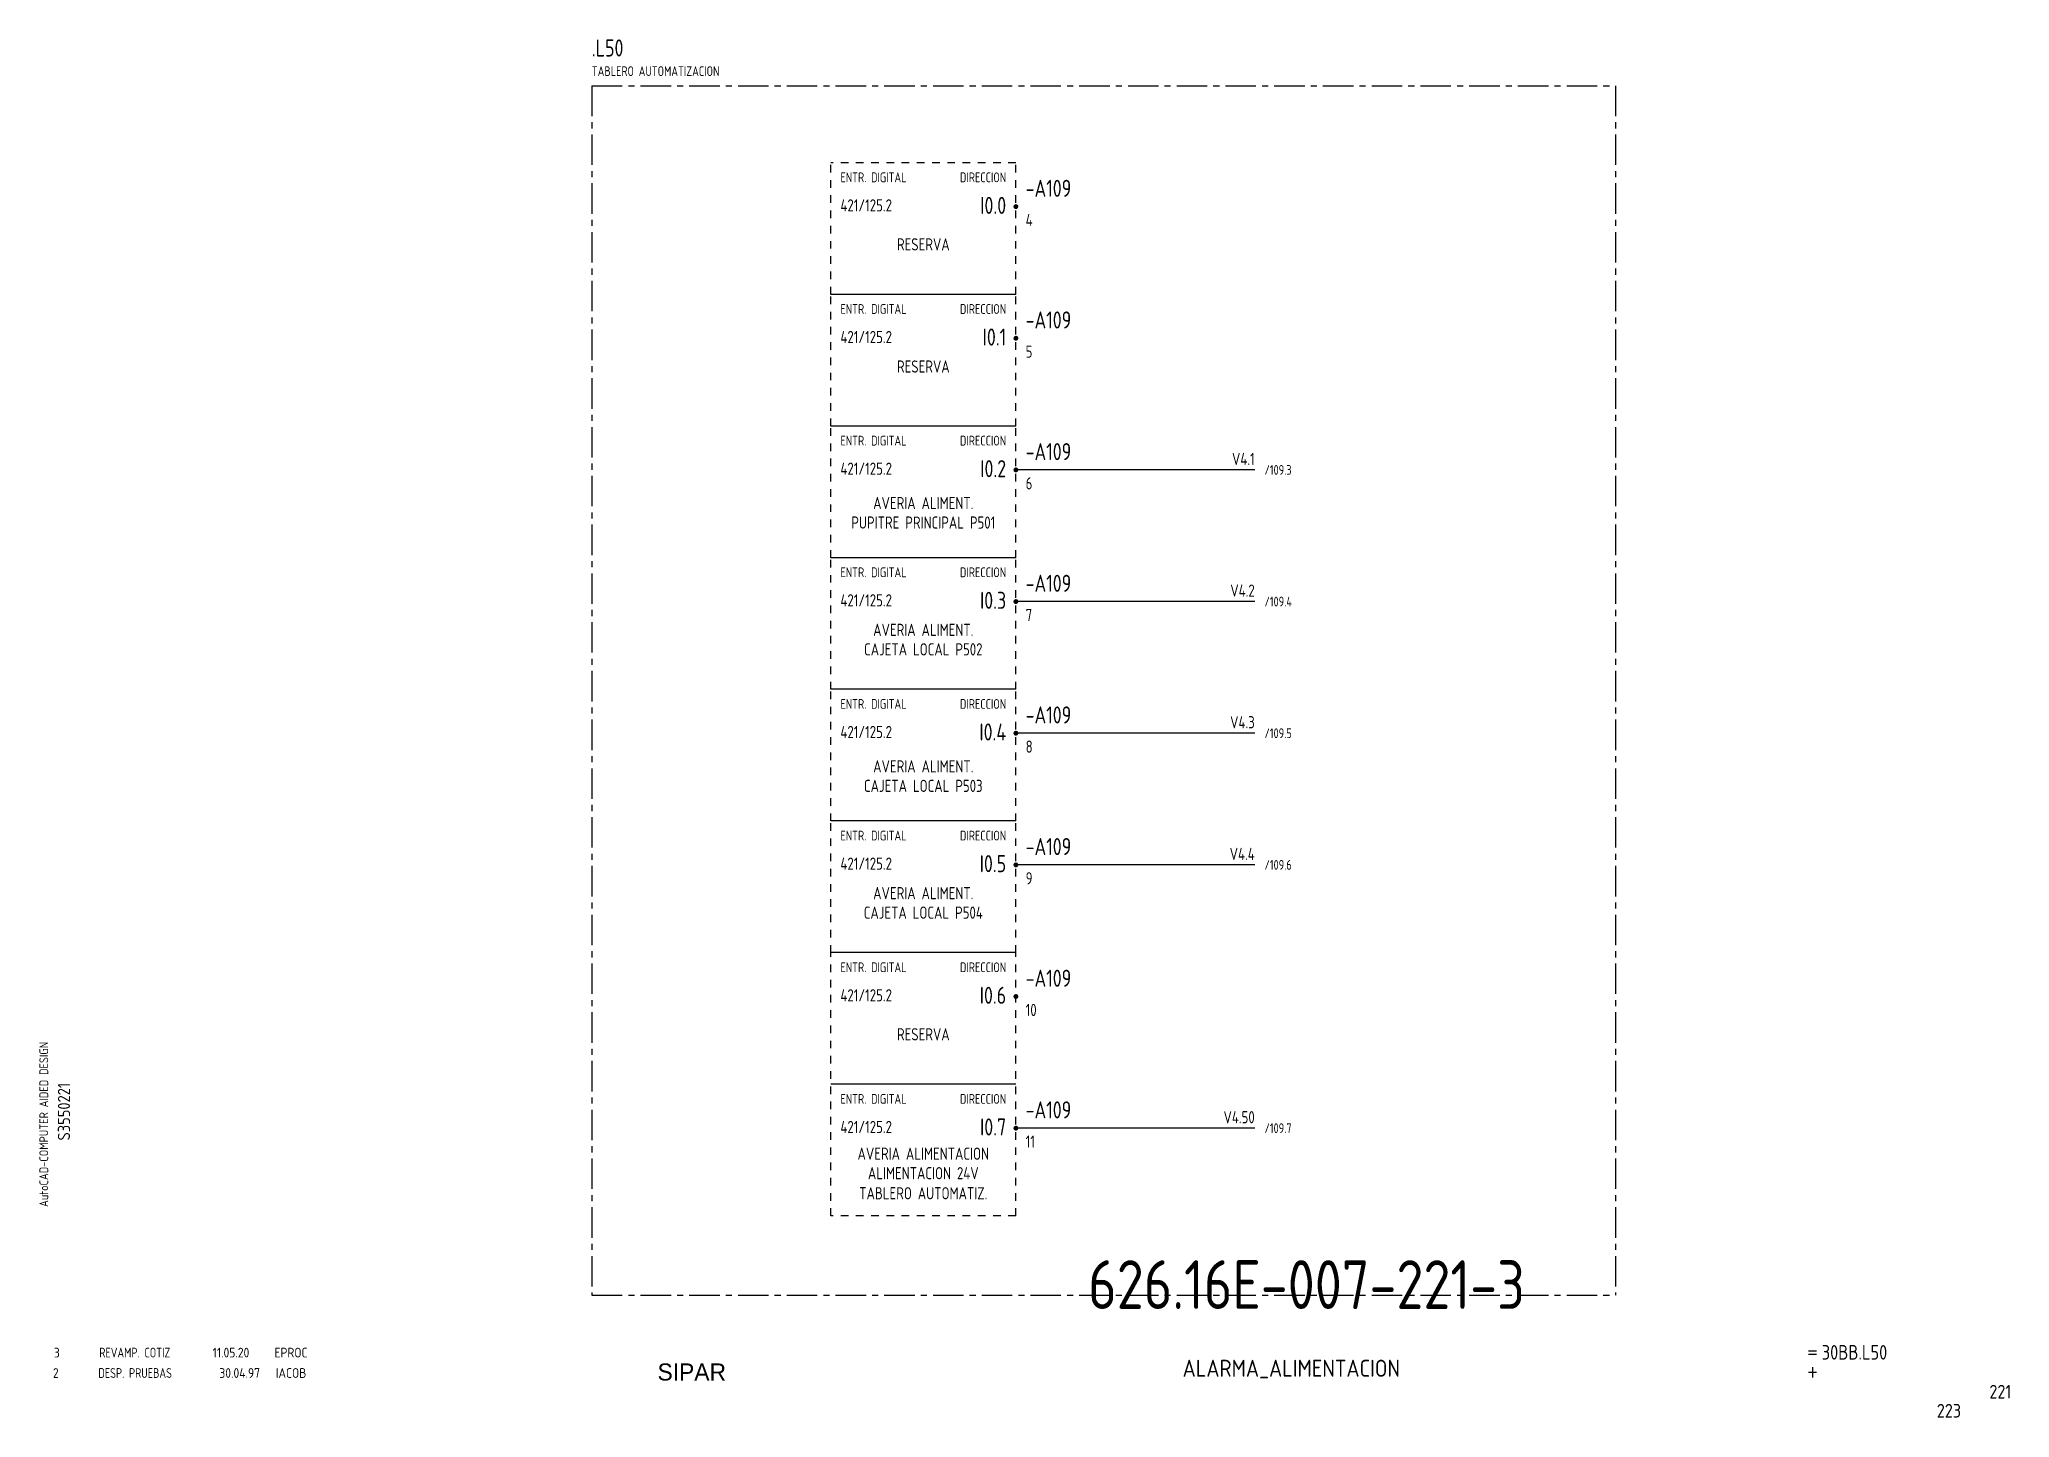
# Model space of a CAD drawing. Extents: x 10 to 414, y 6 to 288.
import ezdxf
from ezdxf.enums import TextEntityAlignment as Align

# ---------------------------------------------------------------- set-up
doc = ezdxf.new("R2010")
doc.units = 0
doc.header["$LTSCALE"] = 5
doc.header["$MEASUREMENT"] = 0
doc.linetypes.add('CENTER', pattern=[2, 1.25, -0.25, 0.25, -0.25])
doc.linetypes.add('HIDDEN1', pattern=[0.625, 0.3125, -0.3125])
doc.layers.get('0').update_dxf_attribs({"linetype": 'CONTINUOUS'})
doc.layers.add('CART', color=7, linetype='CONTINUOUS')
doc.styles.add('DIN', font='DIN.shx', dxfattribs={"width": 0.85})
doc.styles.add('N', font='ROMANS', dxfattribs={"width": 0.85, "height": 3})
doc.styles.add('X', font='UNIV.SHX', dxfattribs={"height": 3.5})

# ---------------------------------------------------------------- blocks, each defined once
blk = doc.blocks.new('B5-3')
at = {"linetype": 'Continuous', "const_width": 0.5}
blk.add_lwpolyline([(-0.25, 0, 1), (0.25, 0, 1)], format="xyb", close=True, dxfattribs=at)
blk = doc.blocks.new('REV2')
at = {"color": 3, "style": 'DIN'}
for s, width, p in [('2', 0.9, (12.45, 13.79)), ('DESP. PRUEBAS', 0.8, (21.76, 13.79)), ('30.04.97', 0.9, (46.59, 13.79)), ('IACOB', 0.9, (58.16, 13.79))]:
    blk.add_text(s, height=2, dxfattribs=dict(at, width=width)).set_placement(p)

msp = doc.modelspace()

# ---------------------------------------------------------------- linework, layer by layer
at = {"color": 3, "linetype": 'CENTER'}
for p, q in [((123, 278.78), (333, 278.78)), ((123, 278.78), (123, 30.78)), ((333, 278.78), (333, 30.78)), ((123, 30.78), (333, 30.78))]:
    msp.add_line(p, q, dxfattribs=at)
at = {"linetype": 'HIDDEN1'}
for p, q in [((172, 236), (172, 263)), ((210, 263), (172, 263)), ((210, 236), (210, 263)), ((172, 209), (172, 236)), ((210, 209), (210, 236)), ((172, 182), (172, 209)), ((210, 182), (210, 209)), ((172, 155), (172, 182)), ((210, 155), (210, 182)), ((172, 128), (172, 155)), ((210, 128), (210, 155)), ((172, 101), (172, 128)), ((210, 101), (210, 128)), ((172, 47), (172, 101)), ((210, 47), (210, 101)), ((210, 47), (172, 47))]:
    msp.add_line(p, q, dxfattribs=at)
at = {"linetype": 'Continuous'}
for p, q in [((210, 236), (172, 236)), ((210, 209), (172, 209)), ((210, 182), (172, 182)), ((210, 155), (172, 155)), ((210, 128), (172, 128)), ((210, 101), (172, 101)), ((210, 74), (172, 74))]:
    msp.add_line(p, q, dxfattribs=at)
for p, q in [((236, 200), (210, 200)), ((259, 200), (231, 200)), ((236, 173), (210, 173)), ((259, 173), (231, 173)), ((236, 146), (210, 146)), ((259, 146), (231, 146)), ((236, 119), (210, 119)), ((259, 119), (231, 119)), ((229, 65), (210, 65)), ((259, 65), (223, 65))]:
    msp.add_line(p, q)

# ---------------------------------------------------------------- block references
for p in [(210, 254), (210, 227), (210, 200), (210, 173), (210, 146), (210, 119), (210, 119), (210, 92), (210, 65)]:
    msp.add_blockref('B5-3', p)
msp.add_blockref('REV2', (0, 0), dxfattribs=at)

# ---------------------------------------------------------------- texts
at = {"color": 3, "style": 'DIN'}
for s, height, width, p in [('.L50', 3.5, 0.8, (123, 284.78)), ('-A109', 3.5, 0.8, (212, 256)), ('-A109', 3.5, 0.8, (212, 229)), ('-A109', 3.5, 0.8, (212, 202)), ('-A109', 3.5, 0.8, (212, 175)), ('-A109', 3.5, 0.8, (212, 148)), ('-A109', 3.5, 0.8, (212, 121)), ('-A109', 3.5, 0.8, (212, 94)), ('-A109', 3.5, 0.8, (212, 67)), ('3', 2, 0.9, (12.64, 17.97)), ('REVAMP. COTIZ', 2, 0.8, (21.95, 17.97)), ('11.05.20', 2, 0.9, (45.22, 17.97)), ('EPROC', 2, 0.9, (57.9, 17.97))]:
    msp.add_text(s, height=height, dxfattribs=dict(at, width=width)).set_placement(p)
at = {"style": 'DIN', "width": 0.8}
for s, height, p in [('TABLERO AUTOMATIZACION', 2, (123, 280.78)), ('421/125.2', 2.5, (174, 253)), ('4', 2.5, (212, 250)), ('421/125.2', 2.5, (174, 226)), ('5', 2.5, (212, 223)), ('421/125.2', 2.5, (174, 199)), ('6', 2.5, (212, 196)), ('/109.3', 2, (261, 199)), ('421/125.2', 2.5, (174, 172)), ('/109.4', 2, (261, 172)), ('7', 2.5, (212, 169)), ('421/125.2', 2.5, (174, 145)), ('/109.5', 2, (261, 145)), ('8', 2.5, (212, 142)), ('421/125.2', 2.5, (174, 118)), ('9', 2.5, (212, 115)), ('/109.6', 2, (261, 118)), ('421/125.2', 2.5, (174, 91)), ('10', 2.5, (212, 88)), ('421/125.2', 2.5, (174, 64)), ('/109.7', 2, (261, 64)), ('11', 2.5, (212, 61))]:
    msp.add_text(s, height=height, dxfattribs=at).set_placement(p)
at = {"color": 1, "style": 'DIN', "width": 0.8}
for p in [(174, 259), (174, 232), (174, 205), (174, 178), (174, 151), (174, 124), (174, 97), (174, 70)]:
    msp.add_text('ENTR. DIGITAL', height=2, dxfattribs=at).set_placement(p)
for p in [(208, 259), (208, 232), (208, 205), (208, 178), (208, 151), (208, 124), (208, 97), (208, 70)]:
    msp.add_text('DIRECCION', height=2, dxfattribs=at).set_placement(p, align=Align.RIGHT)
at = {"color": 3, "style": 'DIN', "width": 0.8}
for s, p in [('I0.0', (208, 252.5)), ('I0.1', (208, 225.5)), ('I0.2', (208, 198.5)), ('I0.3', (208, 171.5)), ('I0.4', (208, 144.5)), ('I0.5', (208, 117.5)), ('I0.6', (208, 90.5)), ('I0.7', (208, 63.5))]:
    msp.add_text(s, height=3.5, dxfattribs=at).set_placement(p, align=Align.RIGHT)
at = {"style": 'DIN', "width": 0.8}
for s, p in [('RESERVA', (191, 245)), ('RESERVA', (191, 219.95)), ('AVERIA ALIMENT.', (191, 191.95)), ('PUPITRE PRINCIPAL P501', (191, 187.95)), ('AVERIA ALIMENT.', (191, 165.95)), ('CAJETA LOCAL P502', (191, 161.95)), ('AVERIA ALIMENT.', (191, 137.95)), ('CAJETA LOCAL P503', (191, 133.95)), ('AVERIA ALIMENT.', (191, 111.95)), ('CAJETA LOCAL P504', (191, 107.95)), ('RESERVA', (191, 83)), ('AVERIA ALIMENTACION', (191, 58.52)), ('ALIMENTACION 24V', (191, 54.52)), ('TABLERO AUTOMATIZ.', (191, 50.4))]:
    msp.add_text(s, height=2.5, dxfattribs=at).set_placement(p, align=Align.CENTER)
for s, p in [('V4.1', (259, 201)), ('V4.2', (259, 174)), ('V4.3', (259, 147)), ('V4.4', (259, 120)), ('V4.50', (259, 66))]:
    msp.add_text(s, height=2.5, dxfattribs=at).set_placement(p, align=Align.RIGHT)
at = {"color": 2, "insert": (224.82, 37.92), "char_height": 10, "width": 111.0411, "attachment_point": 1, "style": 'DIN'}
msp.add_mtext('626.16E-007-221-3', dxfattribs=at)
at = {"layer": 'CART', "color": 1, "style": 'DIN', "width": 0.9}
msp.add_text('AutoCAD-COMPUTER AIDED DESIGN', height=1.8, rotation=90, dxfattribs=at).set_placement((11.47, 48.84))
at = {"layer": 'CART', "color": 3, "style": 'N', "width": 0.85}
for s, p in [('=', (372.24, 17.91)), ('+', (372.24, 13.87))]:
    msp.add_text(s, height=2.5, dxfattribs=at).set_placement(p)
at = {"layer": 'CART', "color": 3, "style": 'DIN', "width": 0.9, "flags": 1}
msp.add_attdef('S3550221', text='', height=2.5, rotation=90, dxfattribs=at).set_placement((15.95, 68.38), align=Align.CENTER)
at = {"layer": 'CART', "color": 3, "style": 'DIN', "width": 0.85}
msp.add_attdef('30BB.L50', text='', height=3, dxfattribs=at).set_placement((375.33, 16.63), align=Align.BOTTOM_LEFT)
at = {"layer": 'CART', "color": 6, "style": 'X', "flags": 1}
msp.add_attdef('SIPAR', text='', height=3.5, dxfattribs=at).set_placement((143.5, 15), align=Align.MIDDLE)
at = {"layer": 'CART', "color": 2, "style": 'DIN', "width": 0.9, "flags": 1}
msp.add_attdef('ALARMA_ALIMENTACION', text='', height=3.5, dxfattribs=at).set_placement((266.5, 15.6), align=Align.MIDDLE)
msp.add_attdef('221', text='', height=2.8, dxfattribs=at).set_placement((414.2, 9.56), align=Align.RIGHT)
at = {"layer": 'CART', "color": 7, "style": 'DIN', "width": 0.9, "flags": 1}
msp.add_attdef('223', (398.93, 5.65), '', height=2.8, dxfattribs=at)

doc.saveas('drawing.dxf')
